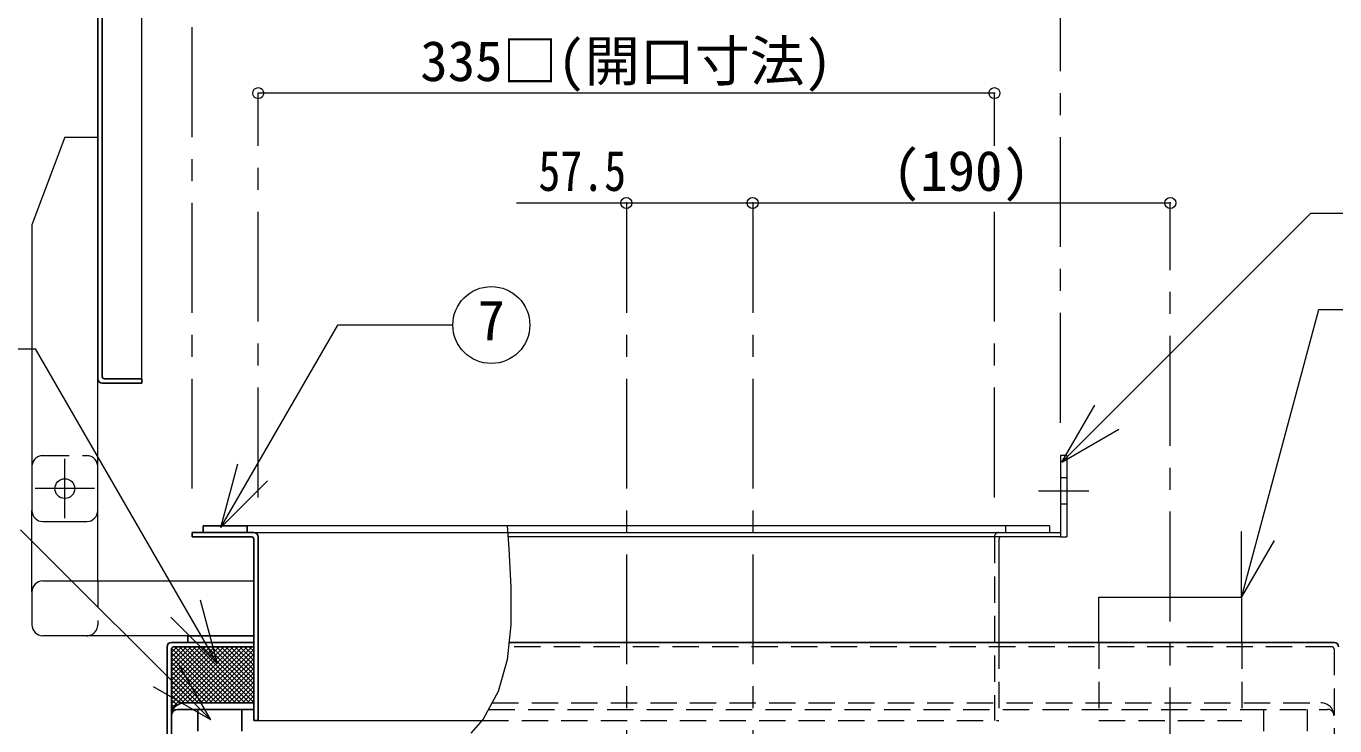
# Model space of a CAD drawing. Units: millimetres at full size, sheet at 1:10; details may follow other scales. Extents: x -2123 to 1927, y -1358 to 1452.
# Drawn here: x -1803 to -1208, y -161 to 158 of the extents above; entities that cross this region are included whole.
import ezdxf
from ezdxf.enums import TextEntityAlignment as Align

# ---------------------------------------------------------------- set-up
doc = ezdxf.new("R2010")
doc.units = ezdxf.units.MM
doc.header["$LTSCALE"] = 10
doc.header["$PDMODE"] = 32
doc.header["$PDSIZE"] = 5
doc.linetypes.add('CHAIN1', pattern=[8, 5, -1, 1, -1])
doc.linetypes.add('DASHED1', pattern=[1.8, 1.2, -0.6])
doc.layers.add('0-0', color=7, linetype='Continuous', lineweight=18)
doc.styles.add('ＭＳ ゴシック', font='')
doc.styles.get('ＭＳ ゴシック').set_extended_font_data('MS Gothic')

msp = doc.modelspace()

# ---------------------------------------------------------------- linework, layer by layer
at = {"layer": '0-0', "color": 4, "lineweight": 9}
for p, q in [((-1750.8, -2.59), (-1750.8, 408.41)), ((-1362.8, 127.41), (-1697.8, 127.41)), ((-1580.3, 77.41), (-1472.8, 77.41)), ((-1472.8, 77.41), (-1282.8, 77.41)), ((-1332.8, -37.59), (-1332.8, -72.59)), ((-1329.8, -37.59), (-1332.8, -37.59)), ((-1329.8, -37.59), (-1329.8, -74.59)), ((-1800.8, -99.59), (-1800.8, -62.59)), ((-1770.8, -94.59), (-1770.8, -62.59)), ((-1584.56, -69.59), (-1702.8, -69.59)), ((-1699.8, -72.59), (-1584.34, -72.59)), ((-1360.8, -75.59), (-1360.8, -122.59)), ((-1332.8, -74.59), (-1329.8, -74.59)), ((-1800.8, -99.59), (-1800.8, -114.59)), ((-1250.3, -122.59), (-1250.3, -102.09)), ((-1737.3, -152.67), (-1709.21, -124.59)), ((-1737.3, -150.55), (-1711.33, -124.59)), ((-1737.3, -148.43), (-1713.46, -124.59)), ((-1737.3, -146.31), (-1715.58, -124.59)), ((-1737.3, -144.19), (-1717.7, -124.59)), ((-1737.3, -142.07), (-1719.82, -124.59)), ((-1737.3, -139.95), (-1721.94, -124.59)), ((-1737.3, -137.83), (-1724.06, -124.59)), ((-1737.3, -135.7), (-1726.18, -124.59)), ((-1737.3, -133.58), (-1728.3, -124.59)), ((-1737.3, -131.46), (-1730.43, -124.59)), ((-1737.3, -129.34), (-1732.55, -124.59)), ((-1737.3, -127.22), (-1734.67, -124.59)), ((-1735.81, -124.59), (-1710.31, -150.09)), ((-1733.69, -124.59), (-1708.19, -150.09)), ((-1732.78, -150.27), (-1707.09, -124.59)), ((-1731.57, -124.59), (-1706.07, -150.09)), ((-1730.47, -150.09), (-1704.97, -124.59)), ((-1729.45, -124.59), (-1703.95, -150.09)), ((-1728.35, -150.09), (-1702.85, -124.59)), ((-1727.33, -124.59), (-1701.83, -150.09)), ((-1726.23, -150.09), (-1700.73, -124.59)), ((-1725.2, -124.59), (-1699.8, -149.99)), ((-1723.08, -124.59), (-1699.8, -147.87)), ((-1720.96, -124.59), (-1699.8, -145.75)), ((-1718.84, -124.59), (-1699.8, -143.63)), ((-1716.72, -124.59), (-1699.8, -141.5)), ((-1714.6, -124.59), (-1699.8, -139.38)), ((-1712.48, -124.59), (-1699.8, -137.26)), ((-1710.36, -124.59), (-1699.8, -135.14)), ((-1708.23, -124.59), (-1699.8, -133.02)), ((-1706.11, -124.59), (-1699.8, -130.9)), ((-1703.99, -124.59), (-1699.8, -128.78)), ((-1701.87, -124.59), (-1699.8, -126.66)), ((-1737.3, -127.34), (-1714.55, -150.09)), ((-1737.3, -129.46), (-1716.68, -150.09)), ((-1737.25, -125.27), (-1712.43, -150.09)), ((-1724.11, -150.09), (-1699.8, -125.78)), ((-1721.99, -150.09), (-1699.8, -127.9)), ((-1719.86, -150.09), (-1699.8, -130.02)), ((-1737.3, -131.58), (-1718.8, -150.09)), ((-1737.3, -133.7), (-1720.92, -150.09)), ((-1737.3, -135.82), (-1723.04, -150.09)), ((-1717.74, -150.09), (-1699.8, -132.15)), ((-1715.62, -150.09), (-1699.8, -134.27)), ((-1713.5, -150.09), (-1699.8, -136.39)), ((-1737.3, -137.95), (-1725.16, -150.09)), ((-1737.3, -140.07), (-1727.28, -150.09)), ((-1737.3, -142.19), (-1729.4, -150.09)), ((-1711.38, -150.09), (-1699.8, -138.51)), ((-1709.26, -150.09), (-1699.8, -140.63)), ((-1707.14, -150.09), (-1699.8, -142.75)), ((-1737.3, -144.31), (-1731.52, -150.09)), ((-1737.3, -146.43), (-1733.3, -150.43)), ((-1737.3, -148.55), (-1734.71, -151.15)), ((-1705.01, -150.09), (-1699.8, -144.87)), ((-1702.89, -150.09), (-1699.8, -146.99)), ((-1737.3, -150.67), (-1735.83, -152.15)), ((-1737.3, -152.8), (-1736.68, -153.42)), ((-1737.3, -154.8), (-1737.12, -154.61)), ((-1700.77, -150.09), (-1699.8, -149.12)), ((-1737.3, -154.92), (-1737.2, -155.01))]:
    msp.add_line(p, q, dxfattribs=at)
at = {"layer": '0-0', "color": 5, "lineweight": 25}
for p, q in [((-1770.8, -2.59), (-1770.8, 397.16)), ((-1768.8, -4.59), (-1750.8, -4.59)), ((-1767.8, -2.59), (-1750.8, -2.59)), ((-1750.8, -4.59), (-1750.8, -2.59)), ((-1722.8, -69.59), (-1722.8, -72.59)), ((-1702.8, -69.59), (-1722.8, -69.59)), ((-1702.8, -69.59), (-1702.8, -72.59)), ((-1727.8, -72.59), (-1727.8, -74.59)), ((-1727.8, -72.59), (-1699.8, -72.59)), ((-1700.8, -74.59), (-1727.8, -74.59)), ((-1699.8, -75.59), (-1699.8, -158.09)), ((-1697.8, -74.59), (-1697.8, -158.09)), ((-1739.3, -124.59), (-1739.3, -202.59)), ((-1699.8, -122.59), (-1737.3, -122.59)), ((-1699.8, -124.59), (-1736.3, -124.59)), ((-1208.3, -122.59), (-1583.75, -122.59)), ((-1737.3, -125.59), (-1737.3, -202.59)), ((-1734.3, -153.09), (-1699.8, -153.09)), ((-1731.3, -150.09), (-1699.8, -150.09)), ((-1725.3, -163.09), (-1725.3, -153.09)), ((-1705.3, -163.09), (-1705.3, -153.09)), ((-1699.8, -158.09), (-1697.8, -158.09))]:
    msp.add_line(p, q, dxfattribs=at)
at = {"layer": '0-0', "color": 4, "linetype": 'CHAIN1', "lineweight": 9}
for p, q in [((-1727.8, -52.59), (-1727.8, 177.41)), ((-1332.8, -22.59), (-1332.8, 177.41)), ((-1697.8, -56.59), (-1697.8, 127.41)), ((-1362.8, -56.59), (-1362.8, 127.41)), ((-1530.3, 77.41), (-1530.3, -193.09)), ((-1472.8, 77.41), (-1472.8, -818.09)), ((-1282.8, -193.09), (-1282.8, 77.41)), ((-1785.8, -66.09), (-1785.8, -39.09)), ((-1772.3, -52.59), (-1799.3, -52.59)), ((-1342.8, -53.59), (-1319.8, -53.59))]:
    msp.add_line(p, q, dxfattribs=at)
at = {"layer": '0-0'}
for p, q in [((-1785.8, 107.41), (-1800.8, 67.41)), ((-1785.8, 107.41), (-1770.8, 107.41)), ((-1332.14, -40.55), (-1218.81, 72.78)), ((-1218.81, 72.78), (-1172.49, 72.78)), ((-1800.8, 67.41), (-1800.8, -62.59)), ((-1714.86, -70.34), (-1661.62, 21.86)), ((-1609.23, 21.86), (-1661.62, 21.86)), ((-1852.37, 11.09), (-1799.11, 11.09)), ((-1716.29, -132.35), (-1799.11, 11.09)), ((-1770.8, -62.59), (-1770.8, -2.59)), ((-1332.14, -40.55), (-1317.14, -14.57)), ((-1332.14, -40.55), (-1306.16, -25.55)), ((-1714.86, -70.34), (-1707.09, -41.37)), ((-1714.86, -70.34), (-1693.64, -49.13)), ((-1719.4, -157.9), (-1805.96, -71.35)), ((-1795.8, -67.59), (-1775.8, -67.59)), ((-1337.8, -69.59), (-1584.56, -69.59)), ((-1337.8, -69.59), (-1337.8, -72.59)), ((-1250.37, -102.19), (-1250.37, -72.19)), ((-1250.37, -102.19), (-1235.37, -76.21)), ((-1795.8, -94.59), (-1699.8, -94.59)), ((-1800.8, -99.59), (-1800.8, -114.59)), ((-1716.29, -132.35), (-1724.05, -103.37)), ((-1716.29, -132.35), (-1737.5, -111.14)), ((-1729.8, -119.59), (-1795.8, -119.59)), ((-1719.4, -157.9), (-1734.4, -131.92)), ((-1719.4, -157.9), (-1745.39, -142.9)), ((-1697.8, -158.09), (-1595.91, -158.09))]:
    msp.add_line(p, q, dxfattribs=at)
at = {"layer": '0-0', "color": 4, "linetype": 'DASHED1', "lineweight": 9}
for p, q in [((-1795.8, -37.59), (-1775.8, -37.59)), ((-1332.8, -47.59), (-1329.8, -47.59)), ((-1332.8, -59.59), (-1329.8, -59.59)), ((-1357.8, -69.59), (-1357.8, -72.59)), ((-1362.8, -74.59), (-1362.8, -158.09)), ((-1770.8, -94.59), (-1770.8, -114.59)), ((-1360.8, -122.59), (-1360.8, -158.09)), ((-1315.3, -122.59), (-1315.3, -158.09)), ((-1250.3, -122.59), (-1250.3, -158.09)), ((-1240.3, -163.09), (-1240.3, -153.09)), ((-1595.91, -158.09), (-1360.8, -158.09)), ((-1315.3, -158.09), (-1250.3, -158.09))]:
    msp.add_line(p, q, dxfattribs=at)
at = {"layer": '0-0', "linetype": 'DASHED1'}
for p, q in [((-1209.3, -124.59), (-1583.96, -124.59)), ((-1208.3, -125.59), (-1208.3, -202.59)), ((-1593.02, -153.09), (-1211.3, -153.09)), ((-1591.37, -150.09), (-1214.3, -150.09)), ((-1220.3, -163.09), (-1220.3, -153.09))]:
    msp.add_line(p, q, dxfattribs=at)
at = {"layer": '0-0', "color": 5, "lineweight": 25}
for points in [[(-1768.8, -1.59), (-1768.8, 397.16), (-1770.8, 397.16)], [(-1699.8, -119.59), (-1729.8, -119.59), (-1729.8, -122.59)]]:
    msp.add_lwpolyline(points, dxfattribs=at)
at = {"layer": '0-0'}
for points in [[(-1250.37, -102.19), (-1215.24, 28.91), (-1154.44, 28.91)], [(-1584.56, -69.59), (-1583.79, -79.94), (-1582.84, -97.57), (-1582.89, -114.55), (-1584.59, -130.49), (-1588.58, -144.99), (-1595.5, -157.62), (-1601.1, -163.94)], [(-1584.34, -72.59), (-1332.8, -72.59), (-1332.8, -74.59), (-1584.19, -74.59)]]:
    msp.add_lwpolyline(points, dxfattribs=at)
at = {"layer": '0-0', "color": 4, "lineweight": 9}
msp.add_lwpolyline([(-1315.3, -122.59), (-1315.3, -102.09), (-1250.3, -102.09)], dxfattribs=at)
at = {"layer": '0-0'}
for centre, radius in [((-1591.73, 21.86), 17.5), ((-1785.8, -52.59), 4.5)]:
    msp.add_circle(centre, radius, dxfattribs=at)
at = {"layer": '0-0', "color": 5, "lineweight": 25}
for centre, radius, start, end in [((-1768.8, -2.59), 2, 180, 270), ((-1767.8, -1.59), 1, 180, 270), ((-1700.8, -75.59), 1, 0, 90), ((-1699.8, -74.59), 2, 0, 90), ((-1737.3, -124.59), 2, 90, 180), ((-1736.3, -125.59), 1, 90, 180), ((-1208.3, -124.59), 2, 0, 90), ((-1731.3, -156.09), 6, 90, 180), ((-1734.3, -156.09), 3, 90, 180)]:
    msp.add_arc(centre, radius, start, end, dxfattribs=at)
at = {"layer": '0-0', "color": 4, "linetype": 'DASHED1', "lineweight": 9}
for centre, radius, start, end in [((-1795.8, -42.59), 5, 90, 180), ((-1775.8, -42.59), 5, 0, 90), ((-1360.8, -74.59), 2, 90, 180), ((-1775.8, -114.59), 5, 270, 0)]:
    msp.add_arc(centre, radius, start, end, dxfattribs=at)
at = {"layer": '0-0'}
for centre, start, end in [((-1795.8, -62.59), 180, 270), ((-1775.8, -62.59), 270, 0), ((-1795.8, -99.59), 90, 180), ((-1795.8, -114.59), 180, 270)]:
    msp.add_arc(centre, 5, start, end, dxfattribs=at)
at = {"layer": '0-0', "color": 4, "lineweight": 9}
msp.add_arc((-1359.8, -75.59), 1, 90, 180, dxfattribs=at)
at = {"layer": '0-0', "linetype": 'DASHED1'}
for centre, radius in [((-1209.3, -125.59), 1), ((-1214.3, -156.09), 6), ((-1211.3, -156.09), 3)]:
    msp.add_arc(centre, radius, 0, 90, dxfattribs=at)
at = {"layer": '0-0', "color": 1}
for p in [(-1697.8, 127.41), (-1362.8, 127.41), (-1530.3, 77.41), (-1472.8, 77.41), (-1282.8, 77.41)]:
    msp.add_point(p, dxfattribs=at)

# ---------------------------------------------------------------- texts
at = {"layer": '0-0', "style": 'ＭＳ ゴシック'}
for s, p in [('335□(開口寸法)', (-1624.05, 127.41)), ('(190)', (-1409.05, 77.41)), ('7', (-1597.98, 9.36))]:
    msp.add_text(s, height=18.33, dxfattribs=at).set_placement(p, align=Align.BOTTOM_LEFT)
at = {"layer": '0-0', "style": 'ＭＳ ゴシック', "width": 0.8}
msp.add_text('57.5', height=18.33, dxfattribs=at).set_placement((-1570.3, 77.41), align=Align.BOTTOM_LEFT)

doc.saveas('drawing.dxf')
